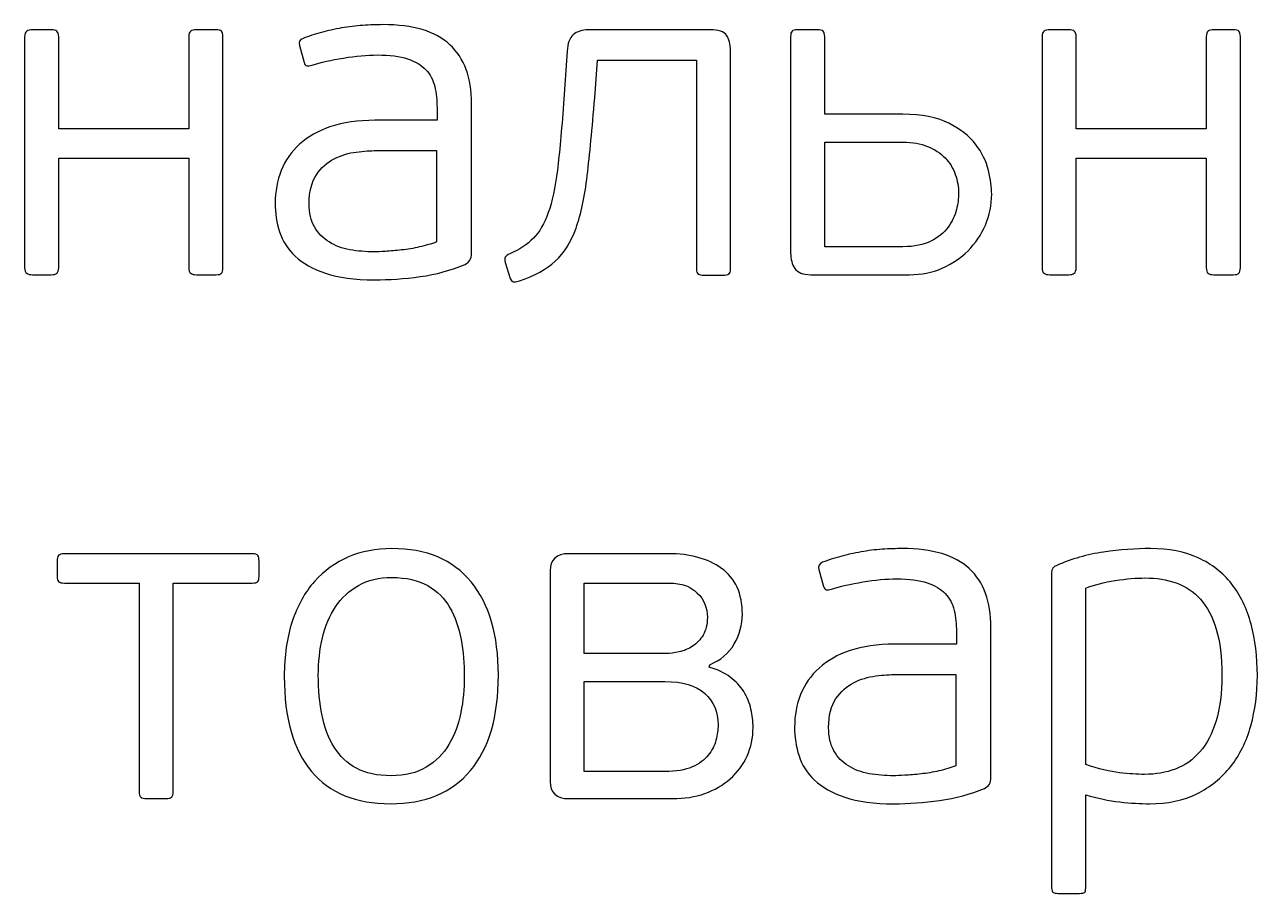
# Model space of a CAD drawing. Header units: centimetres. Extents: x -21.3 to 21.2, y -15.2 to 14.8.
# Drawn here: x -15.52 to -14.916, y -3.838 to -3.412 of the extents above; entities that cross this region are included whole.
import ezdxf

# ---------------------------------------------------------------- set-up
doc = ezdxf.new("R2010")
doc.units = ezdxf.units.CM
doc.header["$MEASUREMENT"] = 0
doc.layers.add('layer 1', color=7, linetype='Continuous')

msp = doc.modelspace()

# ---------------------------------------------------------------- linework, layer by layer
at = {"layer": 'layer 1', "color": 29}
for points, knots in [([(-15.50372, -3.53131), (-15.50372, -3.53268), (-15.50403, -3.5336), (-15.50464, -3.53405), (-15.50464, -3.53405), (-15.50521, -3.53451), (-15.50613, -3.53474), (-15.50735, -3.53474), (-15.50735, -3.53474), (-15.50735, -3.53474), (-15.51657, -3.53474), (-15.51657, -3.53474), (-15.51657, -3.53474), (-15.51779, -3.53474), (-15.51874, -3.53451), (-15.51939, -3.53405), (-15.51939, -3.53405), (-15.52008, -3.5336), (-15.52042, -3.53268), (-15.52042, -3.53131), (-15.52042, -3.53131), (-15.52042, -3.53131), (-15.52042, -3.41809), (-15.52042, -3.41809), (-15.52042, -3.41809), (-15.52042, -3.41672), (-15.52008, -3.4158), (-15.51939, -3.41535), (-15.51939, -3.41535), (-15.51874, -3.41489), (-15.51779, -3.41466), (-15.51657, -3.41466), (-15.51657, -3.41466), (-15.51657, -3.41466), (-15.50735, -3.41466), (-15.50735, -3.41466), (-15.50735, -3.41466), (-15.50613, -3.41466), (-15.50521, -3.41489), (-15.50464, -3.41535), (-15.50464, -3.41535), (-15.50403, -3.4158), (-15.50372, -3.41672), (-15.50372, -3.41809), (-15.50372, -3.41809), (-15.50372, -3.41809), (-15.50372, -3.46315), (-15.50372, -3.46315), (-15.50372, -3.46315), (-15.50372, -3.46315), (-15.43991, -3.46315), (-15.43991, -3.46315), (-15.43991, -3.46315), (-15.43991, -3.46315), (-15.43991, -3.41809), (-15.43991, -3.41809), (-15.43991, -3.41809), (-15.43991, -3.41672), (-15.43961, -3.4158), (-15.439, -3.41535), (-15.439, -3.41535), (-15.43835, -3.41489), (-15.43744, -3.41466), (-15.43621, -3.41466), (-15.43621, -3.41466), (-15.43621, -3.41466), (-15.42669, -3.41466), (-15.42669, -3.41466), (-15.42669, -3.41466), (-15.42531, -3.41466), (-15.42436, -3.41489), (-15.4239, -3.41535), (-15.4239, -3.41535), (-15.42344, -3.4158), (-15.42322, -3.41672), (-15.42322, -3.41809), (-15.42322, -3.41809), (-15.42322, -3.41809), (-15.42322, -3.53131), (-15.42322, -3.53131), (-15.42322, -3.53131), (-15.42322, -3.53268), (-15.42344, -3.5336), (-15.4239, -3.53405), (-15.4239, -3.53405), (-15.42436, -3.53451), (-15.42531, -3.53474), (-15.42669, -3.53474), (-15.42669, -3.53474), (-15.42669, -3.53474), (-15.43621, -3.53474), (-15.43621, -3.53474), (-15.43621, -3.53474), (-15.43744, -3.53474), (-15.43835, -3.53451), (-15.439, -3.53405), (-15.439, -3.53405), (-15.43961, -3.5336), (-15.43991, -3.53268), (-15.43991, -3.53131), (-15.43991, -3.53131), (-15.43991, -3.53131), (-15.43991, -3.47756), (-15.43991, -3.47756), (-15.43991, -3.47756), (-15.43991, -3.47756), (-15.50372, -3.47756), (-15.50372, -3.47756), (-15.50372, -3.47756), (-15.50372, -3.47756), (-15.50372, -3.53131), (-15.50372, -3.53131)], [0, 0, 0, 0, 0.034483, 0.034483, 0.034483, 0.034483, 0.068966, 0.068966, 0.068966, 0.068966, 0.103448, 0.103448, 0.103448, 0.103448, 0.137931, 0.137931, 0.137931, 0.137931, 0.172414, 0.172414, 0.172414, 0.172414, 0.206897, 0.206897, 0.206897, 0.206897, 0.241379, 0.241379, 0.241379, 0.241379, 0.275862, 0.275862, 0.275862, 0.275862, 0.310345, 0.310345, 0.310345, 0.310345, 0.344828, 0.344828, 0.344828, 0.344828, 0.37931, 0.37931, 0.37931, 0.37931, 0.413793, 0.413793, 0.413793, 0.413793, 0.448276, 0.448276, 0.448276, 0.448276, 0.482759, 0.482759, 0.482759, 0.482759, 0.517241, 0.517241, 0.517241, 0.517241, 0.551724, 0.551724, 0.551724, 0.551724, 0.586207, 0.586207, 0.586207, 0.586207, 0.62069, 0.62069, 0.62069, 0.62069, 0.655172, 0.655172, 0.655172, 0.655172, 0.689655, 0.689655, 0.689655, 0.689655, 0.724138, 0.724138, 0.724138, 0.724138, 0.758621, 0.758621, 0.758621, 0.758621, 0.793103, 0.793103, 0.793103, 0.793103, 0.827586, 0.827586, 0.827586, 0.827586, 0.862069, 0.862069, 0.862069, 0.862069, 0.896552, 0.896552, 0.896552, 0.896552, 0.931034, 0.931034, 0.931034, 0.931034, 1, 1, 1, 1]), ([(-15.30131, -3.52422), (-15.30131, -3.52697), (-15.30238, -3.52879), (-15.30451, -3.52971), (-15.30451, -3.52971), (-15.31137, -3.5326), (-15.31869, -3.53459), (-15.32647, -3.53566), (-15.32647, -3.53566), (-15.33424, -3.53672), (-15.34171, -3.53726), (-15.34888, -3.53726), (-15.34888, -3.53726), (-15.35864, -3.53726), (-15.36664, -3.53619), (-15.3729, -3.53405), (-15.3729, -3.53405), (-15.37915, -3.53192), (-15.38411, -3.5291), (-15.38776, -3.52567), (-15.38776, -3.52567), (-15.39142, -3.52223), (-15.39398, -3.51827), (-15.39543, -3.51374), (-15.39543, -3.51374), (-15.39688, -3.50924), (-15.3976, -3.50451), (-15.3976, -3.49963), (-15.3976, -3.49963), (-15.3976, -3.49399), (-15.39661, -3.48865), (-15.39463, -3.4837), (-15.39463, -3.4837), (-15.39264, -3.4787), (-15.38963, -3.47439), (-15.38559, -3.47074), (-15.38559, -3.47074), (-15.38155, -3.46708), (-15.37648, -3.46418), (-15.37038, -3.46212), (-15.37038, -3.46212), (-15.36428, -3.46006), (-15.35704, -3.45903), (-15.34865, -3.45903), (-15.34865, -3.45903), (-15.34865, -3.45903), (-15.31823, -3.45903), (-15.31823, -3.45903), (-15.31823, -3.45903), (-15.31823, -3.45903), (-15.31823, -3.45293), (-15.31823, -3.45293), (-15.31823, -3.45293), (-15.31823, -3.4492), (-15.31862, -3.44569), (-15.31937, -3.44245), (-15.31937, -3.44245), (-15.32014, -3.43921), (-15.32159, -3.43647), (-15.32372, -3.43422), (-15.32372, -3.43422), (-15.32586, -3.43197), (-15.32883, -3.43022), (-15.33264, -3.42892), (-15.33264, -3.42892), (-15.33645, -3.42766), (-15.34141, -3.42701), (-15.34751, -3.42701), (-15.34751, -3.42701), (-15.35254, -3.42701), (-15.35807, -3.42751), (-15.36409, -3.4285), (-15.36409, -3.4285), (-15.37011, -3.42949), (-15.37526, -3.43067), (-15.37953, -3.43204), (-15.37953, -3.43204), (-15.3806, -3.43235), (-15.38143, -3.43247), (-15.38205, -3.43239), (-15.38205, -3.43239), (-15.38266, -3.43231), (-15.38311, -3.43174), (-15.38342, -3.43067), (-15.38342, -3.43067), (-15.38342, -3.43067), (-15.3857, -3.42236), (-15.3857, -3.42236), (-15.3857, -3.42236), (-15.38616, -3.42065), (-15.38555, -3.4195), (-15.38388, -3.41889), (-15.38388, -3.41889), (-15.38113, -3.41779), (-15.37816, -3.41684), (-15.37495, -3.416), (-15.37495, -3.416), (-15.37175, -3.41512), (-15.36844, -3.41439), (-15.36501, -3.41378), (-15.36501, -3.41378), (-15.36158, -3.41314), (-15.35811, -3.41272), (-15.3546, -3.41249), (-15.3546, -3.41249), (-15.35109, -3.41226), (-15.34781, -3.41215), (-15.34476, -3.41215), (-15.34476, -3.41215), (-15.32997, -3.41215), (-15.31903, -3.41542), (-15.31194, -3.42198), (-15.31194, -3.42198), (-15.30485, -3.42854), (-15.30131, -3.43814), (-15.30131, -3.4508), (-15.30131, -3.4508), (-15.30131, -3.4508), (-15.30131, -3.52422), (-15.30131, -3.52422)], [0, 0, 0, 0, 0.032258, 0.032258, 0.032258, 0.032258, 0.064516, 0.064516, 0.064516, 0.064516, 0.096774, 0.096774, 0.096774, 0.096774, 0.129032, 0.129032, 0.129032, 0.129032, 0.16129, 0.16129, 0.16129, 0.16129, 0.193548, 0.193548, 0.193548, 0.193548, 0.225806, 0.225806, 0.225806, 0.225806, 0.258065, 0.258065, 0.258065, 0.258065, 0.290323, 0.290323, 0.290323, 0.290323, 0.322581, 0.322581, 0.322581, 0.322581, 0.354839, 0.354839, 0.354839, 0.354839, 0.387097, 0.387097, 0.387097, 0.387097, 0.419355, 0.419355, 0.419355, 0.419355, 0.451613, 0.451613, 0.451613, 0.451613, 0.483871, 0.483871, 0.483871, 0.483871, 0.516129, 0.516129, 0.516129, 0.516129, 0.548387, 0.548387, 0.548387, 0.548387, 0.580645, 0.580645, 0.580645, 0.580645, 0.612903, 0.612903, 0.612903, 0.612903, 0.645161, 0.645161, 0.645161, 0.645161, 0.677419, 0.677419, 0.677419, 0.677419, 0.709677, 0.709677, 0.709677, 0.709677, 0.741935, 0.741935, 0.741935, 0.741935, 0.774194, 0.774194, 0.774194, 0.774194, 0.806452, 0.806452, 0.806452, 0.806452, 0.83871, 0.83871, 0.83871, 0.83871, 0.870968, 0.870968, 0.870968, 0.870968, 0.903226, 0.903226, 0.903226, 0.903226, 0.935484, 0.935484, 0.935484, 0.935484, 1, 1, 1, 1]), ([(-15.25442, -3.42511), (-15.25427, -3.42141), (-15.25328, -3.41874), (-15.25145, -3.4171), (-15.25145, -3.4171), (-15.24958, -3.41546), (-15.24714, -3.41466), (-15.24409, -3.41466), (-15.24409, -3.41466), (-15.24409, -3.41466), (-15.18424, -3.41466), (-15.18424, -3.41466), (-15.18424, -3.41466), (-15.18024, -3.41466), (-15.17761, -3.41554), (-15.17631, -3.41733), (-15.17631, -3.41733), (-15.17501, -3.41912), (-15.17437, -3.42172), (-15.17437, -3.42511), (-15.17437, -3.42511), (-15.17437, -3.42511), (-15.17437, -3.532), (-15.17437, -3.532), (-15.17437, -3.532), (-15.17437, -3.53321), (-15.17463, -3.53402), (-15.17517, -3.5344), (-15.17517, -3.5344), (-15.1757, -3.53478), (-15.17669, -3.53497), (-15.17807, -3.53497), (-15.17807, -3.53497), (-15.17807, -3.53497), (-15.18737, -3.53497), (-15.18737, -3.53497), (-15.18737, -3.53497), (-15.18859, -3.53497), (-15.1895, -3.53478), (-15.19015, -3.5344), (-15.19015, -3.5344), (-15.19076, -3.53402), (-15.19107, -3.53321), (-15.19107, -3.532), (-15.19107, -3.532), (-15.19107, -3.532), (-15.19107, -3.42953), (-15.19107, -3.42953), (-15.19107, -3.42953), (-15.19107, -3.42953), (-15.23955, -3.42953), (-15.23955, -3.42953), (-15.23955, -3.42953), (-15.23955, -3.42953), (-15.24093, -3.44805), (-15.24093, -3.44805), (-15.24093, -3.44805), (-15.24215, -3.46315), (-15.24336, -3.47584), (-15.24458, -3.48614), (-15.24458, -3.48614), (-15.2458, -3.49643), (-15.24764, -3.50501), (-15.25007, -3.51187), (-15.25007, -3.51187), (-15.25252, -3.51873), (-15.25591, -3.52414), (-15.26025, -3.52811), (-15.26025, -3.52811), (-15.2646, -3.53207), (-15.27043, -3.53527), (-15.27775, -3.53771), (-15.27775, -3.53771), (-15.27867, -3.53802), (-15.27954, -3.53821), (-15.28038, -3.53829), (-15.28038, -3.53829), (-15.28122, -3.53836), (-15.28187, -3.53779), (-15.28232, -3.53657), (-15.28232, -3.53657), (-15.28232, -3.53657), (-15.28484, -3.52879), (-15.28484, -3.52879), (-15.28484, -3.52879), (-15.28514, -3.52757), (-15.28514, -3.5267), (-15.28484, -3.52616), (-15.28484, -3.52616), (-15.28453, -3.52563), (-15.28377, -3.52506), (-15.28255, -3.52445), (-15.28255, -3.52445), (-15.27783, -3.52246), (-15.27398, -3.51995), (-15.271, -3.5169), (-15.271, -3.5169), (-15.26803, -3.51385), (-15.26559, -3.50966), (-15.26368, -3.50432), (-15.26368, -3.50432), (-15.26178, -3.49898), (-15.26029, -3.49204), (-15.25922, -3.48351), (-15.25922, -3.48351), (-15.25816, -3.47497), (-15.25717, -3.46414), (-15.25625, -3.45103), (-15.25625, -3.45103), (-15.25625, -3.45103), (-15.25442, -3.42511), (-15.25442, -3.42511)], [0, 0, 0, 0, 0.034483, 0.034483, 0.034483, 0.034483, 0.068966, 0.068966, 0.068966, 0.068966, 0.103448, 0.103448, 0.103448, 0.103448, 0.137931, 0.137931, 0.137931, 0.137931, 0.172414, 0.172414, 0.172414, 0.172414, 0.206897, 0.206897, 0.206897, 0.206897, 0.241379, 0.241379, 0.241379, 0.241379, 0.275862, 0.275862, 0.275862, 0.275862, 0.310345, 0.310345, 0.310345, 0.310345, 0.344828, 0.344828, 0.344828, 0.344828, 0.37931, 0.37931, 0.37931, 0.37931, 0.413793, 0.413793, 0.413793, 0.413793, 0.448276, 0.448276, 0.448276, 0.448276, 0.482759, 0.482759, 0.482759, 0.482759, 0.517241, 0.517241, 0.517241, 0.517241, 0.551724, 0.551724, 0.551724, 0.551724, 0.586207, 0.586207, 0.586207, 0.586207, 0.62069, 0.62069, 0.62069, 0.62069, 0.655172, 0.655172, 0.655172, 0.655172, 0.689655, 0.689655, 0.689655, 0.689655, 0.724138, 0.724138, 0.724138, 0.724138, 0.758621, 0.758621, 0.758621, 0.758621, 0.793103, 0.793103, 0.793103, 0.793103, 0.827586, 0.827586, 0.827586, 0.827586, 0.862069, 0.862069, 0.862069, 0.862069, 0.896552, 0.896552, 0.896552, 0.896552, 0.931034, 0.931034, 0.931034, 0.931034, 1, 1, 1, 1]), ([(-15.08985, -3.45606), (-15.08055, -3.45606), (-15.07308, -3.45751), (-15.06737, -3.46041), (-15.06737, -3.46041), (-15.06168, -3.4633), (-15.05726, -3.46677), (-15.05414, -3.47081), (-15.05414, -3.47081), (-15.05105, -3.47485), (-15.04895, -3.47912), (-15.04789, -3.48362), (-15.04789, -3.48362), (-15.04682, -3.48812), (-15.04628, -3.49197), (-15.04628, -3.49517), (-15.04628, -3.49517), (-15.04628, -3.50051), (-15.04732, -3.50558), (-15.04937, -3.51038), (-15.04937, -3.51038), (-15.05143, -3.51518), (-15.05425, -3.51938), (-15.05784, -3.52296), (-15.05784, -3.52296), (-15.06142, -3.52654), (-15.06565, -3.5294), (-15.07053, -3.53154), (-15.07053, -3.53154), (-15.07541, -3.53367), (-15.08075, -3.53474), (-15.08654, -3.53474), (-15.08654, -3.53474), (-15.08654, -3.53474), (-15.13503, -3.53474), (-15.13503, -3.53474), (-15.13503, -3.53474), (-15.13884, -3.53474), (-15.14143, -3.53371), (-15.1428, -3.53165), (-15.1428, -3.53165), (-15.14418, -3.5296), (-15.14486, -3.52712), (-15.14486, -3.52422), (-15.14486, -3.52422), (-15.14486, -3.52422), (-15.14486, -3.41809), (-15.14486, -3.41809), (-15.14486, -3.41809), (-15.14486, -3.41672), (-15.14463, -3.4158), (-15.14418, -3.41535), (-15.14418, -3.41535), (-15.14372, -3.41489), (-15.14284, -3.41466), (-15.14162, -3.41466), (-15.14162, -3.41466), (-15.14162, -3.41466), (-15.13186, -3.41466), (-15.13186, -3.41466), (-15.13186, -3.41466), (-15.13049, -3.41466), (-15.1295, -3.41489), (-15.12897, -3.41535), (-15.12897, -3.41535), (-15.12843, -3.4158), (-15.12817, -3.41672), (-15.12817, -3.41809), (-15.12817, -3.41809), (-15.12817, -3.41809), (-15.12817, -3.45606), (-15.12817, -3.45606), (-15.12817, -3.45606), (-15.12817, -3.45606), (-15.08985, -3.45606), (-15.08985, -3.45606)], [0, 0, 0, 0, 0.05, 0.05, 0.05, 0.05, 0.1, 0.1, 0.1, 0.1, 0.15, 0.15, 0.15, 0.15, 0.2, 0.2, 0.2, 0.2, 0.25, 0.25, 0.25, 0.25, 0.3, 0.3, 0.3, 0.3, 0.35, 0.35, 0.35, 0.35, 0.4, 0.4, 0.4, 0.4, 0.45, 0.45, 0.45, 0.45, 0.5, 0.5, 0.5, 0.5, 0.55, 0.55, 0.55, 0.55, 0.6, 0.6, 0.6, 0.6, 0.65, 0.65, 0.65, 0.65, 0.7, 0.7, 0.7, 0.7, 0.75, 0.75, 0.75, 0.75, 0.8, 0.8, 0.8, 0.8, 0.85, 0.85, 0.85, 0.85, 0.9, 0.9, 0.9, 0.9, 1, 1, 1, 1]), ([(-15.00488, -3.53131), (-15.00488, -3.53268), (-15.00519, -3.5336), (-15.0058, -3.53405), (-15.0058, -3.53405), (-15.00637, -3.53451), (-15.00729, -3.53474), (-15.00851, -3.53474), (-15.00851, -3.53474), (-15.00851, -3.53474), (-15.01773, -3.53474), (-15.01773, -3.53474), (-15.01773, -3.53474), (-15.01895, -3.53474), (-15.0199, -3.53451), (-15.02055, -3.53405), (-15.02055, -3.53405), (-15.02124, -3.5336), (-15.02158, -3.53268), (-15.02158, -3.53131), (-15.02158, -3.53131), (-15.02158, -3.53131), (-15.02158, -3.41809), (-15.02158, -3.41809), (-15.02158, -3.41809), (-15.02158, -3.41672), (-15.02124, -3.4158), (-15.02055, -3.41535), (-15.02055, -3.41535), (-15.0199, -3.41489), (-15.01895, -3.41466), (-15.01773, -3.41466), (-15.01773, -3.41466), (-15.01773, -3.41466), (-15.00851, -3.41466), (-15.00851, -3.41466), (-15.00851, -3.41466), (-15.00729, -3.41466), (-15.00637, -3.41489), (-15.0058, -3.41535), (-15.0058, -3.41535), (-15.00519, -3.4158), (-15.00488, -3.41672), (-15.00488, -3.41809), (-15.00488, -3.41809), (-15.00488, -3.41809), (-15.00488, -3.46315), (-15.00488, -3.46315), (-15.00488, -3.46315), (-15.00488, -3.46315), (-14.94107, -3.46315), (-14.94107, -3.46315), (-14.94107, -3.46315), (-14.94107, -3.46315), (-14.94107, -3.41809), (-14.94107, -3.41809), (-14.94107, -3.41809), (-14.94107, -3.41672), (-14.94077, -3.4158), (-14.94016, -3.41535), (-14.94016, -3.41535), (-14.93951, -3.41489), (-14.93859, -3.41466), (-14.93737, -3.41466), (-14.93737, -3.41466), (-14.93737, -3.41466), (-14.92784, -3.41466), (-14.92784, -3.41466), (-14.92784, -3.41466), (-14.92647, -3.41466), (-14.92552, -3.41489), (-14.92506, -3.41535), (-14.92506, -3.41535), (-14.9246, -3.4158), (-14.92437, -3.41672), (-14.92437, -3.41809), (-14.92437, -3.41809), (-14.92437, -3.41809), (-14.92437, -3.53131), (-14.92437, -3.53131), (-14.92437, -3.53131), (-14.92437, -3.53268), (-14.9246, -3.5336), (-14.92506, -3.53405), (-14.92506, -3.53405), (-14.92552, -3.53451), (-14.92647, -3.53474), (-14.92784, -3.53474), (-14.92784, -3.53474), (-14.92784, -3.53474), (-14.93737, -3.53474), (-14.93737, -3.53474), (-14.93737, -3.53474), (-14.93859, -3.53474), (-14.93951, -3.53451), (-14.94016, -3.53405), (-14.94016, -3.53405), (-14.94077, -3.5336), (-14.94107, -3.53268), (-14.94107, -3.53131), (-14.94107, -3.53131), (-14.94107, -3.53131), (-14.94107, -3.47756), (-14.94107, -3.47756), (-14.94107, -3.47756), (-14.94107, -3.47756), (-15.00488, -3.47756), (-15.00488, -3.47756), (-15.00488, -3.47756), (-15.00488, -3.47756), (-15.00488, -3.53131), (-15.00488, -3.53131)], [0, 0, 0, 0, 0.034483, 0.034483, 0.034483, 0.034483, 0.068966, 0.068966, 0.068966, 0.068966, 0.103448, 0.103448, 0.103448, 0.103448, 0.137931, 0.137931, 0.137931, 0.137931, 0.172414, 0.172414, 0.172414, 0.172414, 0.206897, 0.206897, 0.206897, 0.206897, 0.241379, 0.241379, 0.241379, 0.241379, 0.275862, 0.275862, 0.275862, 0.275862, 0.310345, 0.310345, 0.310345, 0.310345, 0.344828, 0.344828, 0.344828, 0.344828, 0.37931, 0.37931, 0.37931, 0.37931, 0.413793, 0.413793, 0.413793, 0.413793, 0.448276, 0.448276, 0.448276, 0.448276, 0.482759, 0.482759, 0.482759, 0.482759, 0.517241, 0.517241, 0.517241, 0.517241, 0.551724, 0.551724, 0.551724, 0.551724, 0.586207, 0.586207, 0.586207, 0.586207, 0.62069, 0.62069, 0.62069, 0.62069, 0.655172, 0.655172, 0.655172, 0.655172, 0.689655, 0.689655, 0.689655, 0.689655, 0.724138, 0.724138, 0.724138, 0.724138, 0.758621, 0.758621, 0.758621, 0.758621, 0.793103, 0.793103, 0.793103, 0.793103, 0.827586, 0.827586, 0.827586, 0.827586, 0.862069, 0.862069, 0.862069, 0.862069, 0.896552, 0.896552, 0.896552, 0.896552, 0.931034, 0.931034, 0.931034, 0.931034, 1, 1, 1, 1]), ([(-15.31846, -3.4739), (-15.31846, -3.4739), (-15.34797, -3.4739), (-15.34797, -3.4739), (-15.34797, -3.4739), (-15.35071, -3.4739), (-15.35399, -3.47413), (-15.3578, -3.47459), (-15.3578, -3.47459), (-15.36161, -3.47505), (-15.36524, -3.47615), (-15.36866, -3.47794), (-15.36866, -3.47794), (-15.37209, -3.4797), (-15.37499, -3.48229), (-15.37735, -3.48572), (-15.37735, -3.48572), (-15.37972, -3.48918), (-15.3809, -3.49388), (-15.3809, -3.49986), (-15.3809, -3.49986), (-15.3809, -3.50447), (-15.38003, -3.50828), (-15.37827, -3.51134), (-15.37827, -3.51134), (-15.37652, -3.51442), (-15.37415, -3.51686), (-15.37118, -3.51869), (-15.37118, -3.51869), (-15.36821, -3.52056), (-15.36481, -3.52182), (-15.361, -3.5225), (-15.361, -3.5225), (-15.35719, -3.52319), (-15.35323, -3.52353), (-15.34911, -3.52353), (-15.34911, -3.52353), (-15.34774, -3.52353), (-15.34587, -3.52346), (-15.34351, -3.5233), (-15.34351, -3.5233), (-15.34114, -3.52315), (-15.33851, -3.52292), (-15.33561, -3.52262), (-15.33561, -3.52262), (-15.33272, -3.52231), (-15.32978, -3.52182), (-15.32681, -3.52113), (-15.32681, -3.52113), (-15.32384, -3.52044), (-15.32105, -3.51964), (-15.31846, -3.51869), (-15.31846, -3.51869), (-15.31846, -3.51869), (-15.31846, -3.4739), (-15.31846, -3.4739)], [0, 0, 0, 0, 0.066667, 0.066667, 0.066667, 0.066667, 0.133333, 0.133333, 0.133333, 0.133333, 0.2, 0.2, 0.2, 0.2, 0.266667, 0.266667, 0.266667, 0.266667, 0.333333, 0.333333, 0.333333, 0.333333, 0.4, 0.4, 0.4, 0.4, 0.466667, 0.466667, 0.466667, 0.466667, 0.533333, 0.533333, 0.533333, 0.533333, 0.6, 0.6, 0.6, 0.6, 0.666667, 0.666667, 0.666667, 0.666667, 0.733333, 0.733333, 0.733333, 0.733333, 0.8, 0.8, 0.8, 0.8, 0.866667, 0.866667, 0.866667, 0.866667, 1, 1, 1, 1]), ([(-15.12817, -3.46978), (-15.12817, -3.46978), (-15.12817, -3.52102), (-15.12817, -3.52102), (-15.12817, -3.52102), (-15.12817, -3.52102), (-15.08985, -3.52102), (-15.08985, -3.52102), (-15.08985, -3.52102), (-15.08425, -3.52102), (-15.07964, -3.5201), (-15.07609, -3.51827), (-15.07609, -3.51827), (-15.07251, -3.51644), (-15.06969, -3.51416), (-15.06767, -3.51141), (-15.06767, -3.51141), (-15.06561, -3.50867), (-15.06424, -3.50581), (-15.06355, -3.50283), (-15.06355, -3.50283), (-15.06287, -3.49986), (-15.06252, -3.49723), (-15.06252, -3.49494), (-15.06252, -3.49494), (-15.06252, -3.49174), (-15.06306, -3.48861), (-15.06413, -3.48557), (-15.06413, -3.48557), (-15.06519, -3.48251), (-15.06687, -3.47981), (-15.06912, -3.47745), (-15.06912, -3.47745), (-15.07141, -3.47508), (-15.07427, -3.47321), (-15.07769, -3.47184), (-15.07769, -3.47184), (-15.08109, -3.47047), (-15.08517, -3.46978), (-15.08985, -3.46978), (-15.08985, -3.46978), (-15.08985, -3.46978), (-15.12817, -3.46978), (-15.12817, -3.46978)], [0, 0, 0, 0, 0.083333, 0.083333, 0.083333, 0.083333, 0.166667, 0.166667, 0.166667, 0.166667, 0.25, 0.25, 0.25, 0.25, 0.333333, 0.333333, 0.333333, 0.333333, 0.416667, 0.416667, 0.416667, 0.416667, 0.5, 0.5, 0.5, 0.5, 0.583333, 0.583333, 0.583333, 0.583333, 0.666667, 0.666667, 0.666667, 0.666667, 0.75, 0.75, 0.75, 0.75, 0.833333, 0.833333, 0.833333, 0.833333, 1, 1, 1, 1]), ([(-15.44758, -3.78793), (-15.44758, -3.78946), (-15.44784, -3.79045), (-15.44838, -3.7909), (-15.44838, -3.7909), (-15.44891, -3.79136), (-15.44983, -3.79159), (-15.45105, -3.79159), (-15.45105, -3.79159), (-15.45105, -3.79159), (-15.46058, -3.79159), (-15.46058, -3.79159), (-15.46058, -3.79159), (-15.46195, -3.79159), (-15.46294, -3.79136), (-15.46347, -3.7909), (-15.46347, -3.7909), (-15.46401, -3.79045), (-15.46427, -3.78946), (-15.46427, -3.78793), (-15.46427, -3.78793), (-15.46427, -3.78793), (-15.46427, -3.68592), (-15.46427, -3.68592), (-15.46427, -3.68592), (-15.46427, -3.68592), (-15.50087, -3.68592), (-15.50087, -3.68592), (-15.50087, -3.68592), (-15.5024, -3.68592), (-15.50339, -3.68565), (-15.50385, -3.68512), (-15.50385, -3.68512), (-15.5043, -3.68459), (-15.50453, -3.68379), (-15.50453, -3.68272), (-15.50453, -3.68272), (-15.50453, -3.68272), (-15.50453, -3.67517), (-15.50453, -3.67517), (-15.50453, -3.67517), (-15.50453, -3.67395), (-15.5043, -3.67304), (-15.50385, -3.67243), (-15.50385, -3.67243), (-15.50339, -3.67182), (-15.5024, -3.67151), (-15.50087, -3.67151), (-15.50087, -3.67151), (-15.50087, -3.67151), (-15.40892, -3.67151), (-15.40892, -3.67151), (-15.40892, -3.67151), (-15.4074, -3.67151), (-15.40645, -3.67182), (-15.40606, -3.67243), (-15.40606, -3.67243), (-15.40568, -3.67304), (-15.40549, -3.67395), (-15.40549, -3.67517), (-15.40549, -3.67517), (-15.40549, -3.67517), (-15.40549, -3.68272), (-15.40549, -3.68272), (-15.40549, -3.68272), (-15.40549, -3.68379), (-15.40568, -3.68459), (-15.40606, -3.68512), (-15.40606, -3.68512), (-15.40645, -3.68565), (-15.4074, -3.68592), (-15.40892, -3.68592), (-15.40892, -3.68592), (-15.40892, -3.68592), (-15.44758, -3.68592), (-15.44758, -3.68592), (-15.44758, -3.68592), (-15.44758, -3.68592), (-15.44758, -3.78793), (-15.44758, -3.78793)], [0, 0, 0, 0, 0.047619, 0.047619, 0.047619, 0.047619, 0.095238, 0.095238, 0.095238, 0.095238, 0.142857, 0.142857, 0.142857, 0.142857, 0.190476, 0.190476, 0.190476, 0.190476, 0.238095, 0.238095, 0.238095, 0.238095, 0.285714, 0.285714, 0.285714, 0.285714, 0.333333, 0.333333, 0.333333, 0.333333, 0.380952, 0.380952, 0.380952, 0.380952, 0.428571, 0.428571, 0.428571, 0.428571, 0.47619, 0.47619, 0.47619, 0.47619, 0.52381, 0.52381, 0.52381, 0.52381, 0.571429, 0.571429, 0.571429, 0.571429, 0.619048, 0.619048, 0.619048, 0.619048, 0.666667, 0.666667, 0.666667, 0.666667, 0.714286, 0.714286, 0.714286, 0.714286, 0.761905, 0.761905, 0.761905, 0.761905, 0.809524, 0.809524, 0.809524, 0.809524, 0.857143, 0.857143, 0.857143, 0.857143, 0.904762, 0.904762, 0.904762, 0.904762, 1, 1, 1, 1]), ([(-15.28816, -3.73098), (-15.28816, -3.75141), (-15.29273, -3.76704), (-15.30184, -3.77787), (-15.30184, -3.77787), (-15.31099, -3.7887), (-15.32407, -3.79411), (-15.34111, -3.79411), (-15.34111, -3.79411), (-15.35799, -3.79411), (-15.37088, -3.78881), (-15.3798, -3.77821), (-15.3798, -3.77821), (-15.38868, -3.76761), (-15.39314, -3.7521), (-15.39314, -3.73167), (-15.39314, -3.73167), (-15.39314, -3.7216), (-15.39184, -3.71264), (-15.38925, -3.70479), (-15.38925, -3.70479), (-15.38666, -3.69694), (-15.38304, -3.69038), (-15.37831, -3.68512), (-15.37831, -3.68512), (-15.37358, -3.67986), (-15.36802, -3.67586), (-15.36165, -3.67311), (-15.36165, -3.67311), (-15.35525, -3.67037), (-15.3482, -3.669), (-15.34042, -3.669), (-15.34042, -3.669), (-15.32338, -3.669), (-15.31042, -3.67445), (-15.3015, -3.68535), (-15.3015, -3.68535), (-15.29262, -3.69625), (-15.28816, -3.71146), (-15.28816, -3.73098)], [0, 0, 0, 0, 0.090909, 0.090909, 0.090909, 0.090909, 0.181818, 0.181818, 0.181818, 0.181818, 0.272727, 0.272727, 0.272727, 0.272727, 0.363636, 0.363636, 0.363636, 0.363636, 0.454545, 0.454545, 0.454545, 0.454545, 0.545455, 0.545455, 0.545455, 0.545455, 0.636364, 0.636364, 0.636364, 0.636364, 0.727273, 0.727273, 0.727273, 0.727273, 0.818182, 0.818182, 0.818182, 0.818182, 1, 1, 1, 1]), ([(-15.18478, -3.72709), (-15.18066, -3.72831), (-15.17723, -3.72995), (-15.17448, -3.73201), (-15.17448, -3.73201), (-15.17174, -3.73407), (-15.16953, -3.73643), (-15.16785, -3.7391), (-15.16785, -3.7391), (-15.16618, -3.74177), (-15.165, -3.74463), (-15.16431, -3.74768), (-15.16431, -3.74768), (-15.16362, -3.75073), (-15.16328, -3.7537), (-15.16328, -3.7566), (-15.16328, -3.7566), (-15.16328, -3.76178), (-15.16427, -3.76651), (-15.16625, -3.77078), (-15.16625, -3.77078), (-15.16824, -3.77505), (-15.17098, -3.77875), (-15.17448, -3.78187), (-15.17448, -3.78187), (-15.17799, -3.785), (-15.18215, -3.7874), (-15.18695, -3.78907), (-15.18695, -3.78907), (-15.19175, -3.79075), (-15.19705, -3.79159), (-15.20285, -3.79159), (-15.20285, -3.79159), (-15.20285, -3.79159), (-15.25362, -3.79159), (-15.25362, -3.79159), (-15.25362, -3.79159), (-15.25972, -3.79159), (-15.26277, -3.78877), (-15.26277, -3.78313), (-15.26277, -3.78313), (-15.26277, -3.78313), (-15.26277, -3.67998), (-15.26277, -3.67998), (-15.26277, -3.67998), (-15.26277, -3.67433), (-15.25972, -3.67151), (-15.25362, -3.67151), (-15.25362, -3.67151), (-15.25362, -3.67151), (-15.20468, -3.67151), (-15.20468, -3.67151), (-15.20468, -3.67151), (-15.19415, -3.67151), (-15.1855, -3.67392), (-15.17872, -3.67872), (-15.17872, -3.67872), (-15.17193, -3.68352), (-15.16854, -3.69103), (-15.16854, -3.70125), (-15.16854, -3.70125), (-15.16854, -3.70628), (-15.16987, -3.71112), (-15.17254, -3.71577), (-15.17254, -3.71577), (-15.17521, -3.72042), (-15.17921, -3.72381), (-15.18455, -3.72595), (-15.18455, -3.72595), (-15.18455, -3.72595), (-15.18478, -3.72709), (-15.18478, -3.72709)], [0, 0, 0, 0, 0.052632, 0.052632, 0.052632, 0.052632, 0.105263, 0.105263, 0.105263, 0.105263, 0.157895, 0.157895, 0.157895, 0.157895, 0.210526, 0.210526, 0.210526, 0.210526, 0.263158, 0.263158, 0.263158, 0.263158, 0.315789, 0.315789, 0.315789, 0.315789, 0.368421, 0.368421, 0.368421, 0.368421, 0.421053, 0.421053, 0.421053, 0.421053, 0.473684, 0.473684, 0.473684, 0.473684, 0.526316, 0.526316, 0.526316, 0.526316, 0.578947, 0.578947, 0.578947, 0.578947, 0.631579, 0.631579, 0.631579, 0.631579, 0.684211, 0.684211, 0.684211, 0.684211, 0.736842, 0.736842, 0.736842, 0.736842, 0.789474, 0.789474, 0.789474, 0.789474, 0.842105, 0.842105, 0.842105, 0.842105, 0.894737, 0.894737, 0.894737, 0.894737, 1, 1, 1, 1]), ([(-15.04663, -3.78107), (-15.04663, -3.78382), (-15.0477, -3.78564), (-15.04983, -3.78656), (-15.04983, -3.78656), (-15.0567, -3.78946), (-15.06402, -3.79144), (-15.07179, -3.79251), (-15.07179, -3.79251), (-15.07957, -3.79358), (-15.08704, -3.79411), (-15.09421, -3.79411), (-15.09421, -3.79411), (-15.10397, -3.79411), (-15.11197, -3.79304), (-15.11822, -3.7909), (-15.11822, -3.7909), (-15.12448, -3.78877), (-15.12943, -3.78595), (-15.13309, -3.78252), (-15.13309, -3.78252), (-15.13675, -3.77909), (-15.1393, -3.77512), (-15.14075, -3.77059), (-15.14075, -3.77059), (-15.1422, -3.76609), (-15.14292, -3.76136), (-15.14292, -3.75648), (-15.14292, -3.75648), (-15.14292, -3.75084), (-15.14193, -3.74551), (-15.13995, -3.74055), (-15.13995, -3.74055), (-15.13797, -3.73555), (-15.13496, -3.73125), (-15.13092, -3.72759), (-15.13092, -3.72759), (-15.12688, -3.72393), (-15.1218, -3.72103), (-15.1157, -3.71897), (-15.1157, -3.71897), (-15.10961, -3.71691), (-15.10236, -3.71589), (-15.09398, -3.71589), (-15.09398, -3.71589), (-15.09398, -3.71589), (-15.06356, -3.71589), (-15.06356, -3.71589), (-15.06356, -3.71589), (-15.06356, -3.71589), (-15.06356, -3.70979), (-15.06356, -3.70979), (-15.06356, -3.70979), (-15.06356, -3.70605), (-15.06394, -3.70255), (-15.0647, -3.6993), (-15.0647, -3.6993), (-15.06546, -3.69606), (-15.06691, -3.69332), (-15.06905, -3.69107), (-15.06905, -3.69107), (-15.07118, -3.68882), (-15.07416, -3.68707), (-15.07797, -3.68577), (-15.07797, -3.68577), (-15.08178, -3.68451), (-15.08673, -3.68386), (-15.09284, -3.68386), (-15.09284, -3.68386), (-15.09787, -3.68386), (-15.10339, -3.68436), (-15.10942, -3.68535), (-15.10942, -3.68535), (-15.11544, -3.68634), (-15.12058, -3.68752), (-15.12486, -3.6889), (-15.12486, -3.6889), (-15.12592, -3.6892), (-15.12676, -3.68932), (-15.12737, -3.68924), (-15.12737, -3.68924), (-15.12798, -3.68916), (-15.12844, -3.68859), (-15.12874, -3.68752), (-15.12874, -3.68752), (-15.12874, -3.68752), (-15.13103, -3.67921), (-15.13103, -3.67921), (-15.13103, -3.67921), (-15.13149, -3.6775), (-15.13088, -3.67635), (-15.1292, -3.67574), (-15.1292, -3.67574), (-15.12646, -3.67464), (-15.12348, -3.67369), (-15.12028, -3.67285), (-15.12028, -3.67285), (-15.11708, -3.67197), (-15.11376, -3.67125), (-15.11033, -3.67064), (-15.11033, -3.67064), (-15.1069, -3.66999), (-15.10343, -3.66957), (-15.09992, -3.66934), (-15.09992, -3.66934), (-15.09642, -3.66911), (-15.09314, -3.669), (-15.09009, -3.669), (-15.09009, -3.669), (-15.0753, -3.669), (-15.06436, -3.67227), (-15.05727, -3.67883), (-15.05727, -3.67883), (-15.05018, -3.68539), (-15.04663, -3.695), (-15.04663, -3.70765), (-15.04663, -3.70765), (-15.04663, -3.70765), (-15.04663, -3.78107), (-15.04663, -3.78107)], [0, 0, 0, 0, 0.032258, 0.032258, 0.032258, 0.032258, 0.064516, 0.064516, 0.064516, 0.064516, 0.096774, 0.096774, 0.096774, 0.096774, 0.129032, 0.129032, 0.129032, 0.129032, 0.16129, 0.16129, 0.16129, 0.16129, 0.193548, 0.193548, 0.193548, 0.193548, 0.225806, 0.225806, 0.225806, 0.225806, 0.258065, 0.258065, 0.258065, 0.258065, 0.290323, 0.290323, 0.290323, 0.290323, 0.322581, 0.322581, 0.322581, 0.322581, 0.354839, 0.354839, 0.354839, 0.354839, 0.387097, 0.387097, 0.387097, 0.387097, 0.419355, 0.419355, 0.419355, 0.419355, 0.451613, 0.451613, 0.451613, 0.451613, 0.483871, 0.483871, 0.483871, 0.483871, 0.516129, 0.516129, 0.516129, 0.516129, 0.548387, 0.548387, 0.548387, 0.548387, 0.580645, 0.580645, 0.580645, 0.580645, 0.612903, 0.612903, 0.612903, 0.612903, 0.645161, 0.645161, 0.645161, 0.645161, 0.677419, 0.677419, 0.677419, 0.677419, 0.709677, 0.709677, 0.709677, 0.709677, 0.741935, 0.741935, 0.741935, 0.741935, 0.774194, 0.774194, 0.774194, 0.774194, 0.806452, 0.806452, 0.806452, 0.806452, 0.83871, 0.83871, 0.83871, 0.83871, 0.870968, 0.870968, 0.870968, 0.870968, 0.903226, 0.903226, 0.903226, 0.903226, 0.935484, 0.935484, 0.935484, 0.935484, 1, 1, 1, 1]), ([(-14.91603, -3.73121), (-14.91603, -3.74005), (-14.9171, -3.74829), (-14.91924, -3.75591), (-14.91924, -3.75591), (-14.92137, -3.76354), (-14.92465, -3.77017), (-14.92907, -3.77581), (-14.92907, -3.77581), (-14.93349, -3.78145), (-14.93902, -3.78591), (-14.94565, -3.78919), (-14.94565, -3.78919), (-14.95229, -3.79247), (-14.96002, -3.79411), (-14.96887, -3.79411), (-14.96887, -3.79411), (-14.97329, -3.79411), (-14.97817, -3.7938), (-14.9835, -3.79319), (-14.9835, -3.79319), (-14.98884, -3.79258), (-14.99441, -3.79144), (-15.0002, -3.78976), (-15.0002, -3.78976), (-15.0002, -3.78976), (-15.0002, -3.83528), (-15.0002, -3.83528), (-15.0002, -3.83528), (-15.0002, -3.8365), (-15.0004, -3.83726), (-15.00078, -3.83756), (-15.00078, -3.83756), (-15.00116, -3.83787), (-15.00196, -3.83802), (-15.00318, -3.83802), (-15.00318, -3.83802), (-15.00318, -3.83802), (-15.0137, -3.83802), (-15.0137, -3.83802), (-15.0137, -3.83802), (-15.01476, -3.83802), (-15.01557, -3.83787), (-15.0161, -3.83756), (-15.0161, -3.83756), (-15.01663, -3.83726), (-15.0169, -3.8365), (-15.0169, -3.83528), (-15.0169, -3.83528), (-15.0169, -3.83528), (-15.0169, -3.68089), (-15.0169, -3.68089), (-15.0169, -3.68089), (-15.0169, -3.67906), (-15.01606, -3.67784), (-15.01438, -3.67723), (-15.01438, -3.67723), (-15.00707, -3.67403), (-14.9994, -3.67186), (-14.9914, -3.67071), (-14.9914, -3.67071), (-14.98339, -3.66957), (-14.97573, -3.669), (-14.96841, -3.669), (-14.96841, -3.669), (-14.95941, -3.669), (-14.9516, -3.67052), (-14.94497, -3.67357), (-14.94497, -3.67357), (-14.93833, -3.67662), (-14.93288, -3.68089), (-14.92861, -3.68638), (-14.92861, -3.68638), (-14.92434, -3.69187), (-14.92118, -3.69842), (-14.91912, -3.70605), (-14.91912, -3.70605), (-14.91706, -3.71367), (-14.91603, -3.72206), (-14.91603, -3.73121)], [0, 0, 0, 0, 0.047619, 0.047619, 0.047619, 0.047619, 0.095238, 0.095238, 0.095238, 0.095238, 0.142857, 0.142857, 0.142857, 0.142857, 0.190476, 0.190476, 0.190476, 0.190476, 0.238095, 0.238095, 0.238095, 0.238095, 0.285714, 0.285714, 0.285714, 0.285714, 0.333333, 0.333333, 0.333333, 0.333333, 0.380952, 0.380952, 0.380952, 0.380952, 0.428571, 0.428571, 0.428571, 0.428571, 0.47619, 0.47619, 0.47619, 0.47619, 0.52381, 0.52381, 0.52381, 0.52381, 0.571429, 0.571429, 0.571429, 0.571429, 0.619048, 0.619048, 0.619048, 0.619048, 0.666667, 0.666667, 0.666667, 0.666667, 0.714286, 0.714286, 0.714286, 0.714286, 0.761905, 0.761905, 0.761905, 0.761905, 0.809524, 0.809524, 0.809524, 0.809524, 0.857143, 0.857143, 0.857143, 0.857143, 0.904762, 0.904762, 0.904762, 0.904762, 1, 1, 1, 1]), ([(-15.30485, -3.73178), (-15.30485, -3.72553), (-15.30539, -3.71943), (-15.30646, -3.71356), (-15.30646, -3.71356), (-15.30752, -3.70765), (-15.30936, -3.70247), (-15.31195, -3.69797), (-15.31195, -3.69797), (-15.31454, -3.69347), (-15.31816, -3.68985), (-15.32281, -3.68718), (-15.32281, -3.68718), (-15.32746, -3.68451), (-15.33329, -3.68318), (-15.34031, -3.68318), (-15.34031, -3.68318), (-15.34671, -3.68318), (-15.3522, -3.68447), (-15.35677, -3.68707), (-15.35677, -3.68707), (-15.36135, -3.68966), (-15.36509, -3.69316), (-15.36798, -3.69751), (-15.36798, -3.69751), (-15.37088, -3.70186), (-15.37301, -3.70693), (-15.37439, -3.71276), (-15.37439, -3.71276), (-15.37576, -3.71855), (-15.37644, -3.72469), (-15.37644, -3.73109), (-15.37644, -3.73109), (-15.37644, -3.73826), (-15.37583, -3.74486), (-15.37462, -3.7508), (-15.37462, -3.7508), (-15.3734, -3.75679), (-15.37141, -3.76197), (-15.36867, -3.76639), (-15.36867, -3.76639), (-15.36592, -3.77082), (-15.36226, -3.77428), (-15.35769, -3.77673), (-15.35769, -3.77673), (-15.35312, -3.77916), (-15.34747, -3.78038), (-15.34076, -3.78038), (-15.34076, -3.78038), (-15.3339, -3.78038), (-15.32815, -3.77897), (-15.32349, -3.77616), (-15.32349, -3.77616), (-15.31884, -3.77333), (-15.31515, -3.7696), (-15.3124, -3.76502), (-15.3124, -3.76502), (-15.30966, -3.76045), (-15.30771, -3.75522), (-15.30657, -3.74943), (-15.30657, -3.74943), (-15.30543, -3.74363), (-15.30485, -3.73773), (-15.30485, -3.73178)], [0, 0, 0, 0, 0.058824, 0.058824, 0.058824, 0.058824, 0.117647, 0.117647, 0.117647, 0.117647, 0.176471, 0.176471, 0.176471, 0.176471, 0.235294, 0.235294, 0.235294, 0.235294, 0.294118, 0.294118, 0.294118, 0.294118, 0.352941, 0.352941, 0.352941, 0.352941, 0.411765, 0.411765, 0.411765, 0.411765, 0.470588, 0.470588, 0.470588, 0.470588, 0.529412, 0.529412, 0.529412, 0.529412, 0.588235, 0.588235, 0.588235, 0.588235, 0.647059, 0.647059, 0.647059, 0.647059, 0.705882, 0.705882, 0.705882, 0.705882, 0.764706, 0.764706, 0.764706, 0.764706, 0.823529, 0.823529, 0.823529, 0.823529, 0.882353, 0.882353, 0.882353, 0.882353, 1, 1, 1, 1]), ([(-15.24607, -3.72046), (-15.24607, -3.72046), (-15.20582, -3.72046), (-15.20582, -3.72046), (-15.20582, -3.72046), (-15.20399, -3.72046), (-15.20189, -3.72019), (-15.19953, -3.71966), (-15.19953, -3.71966), (-15.19717, -3.71913), (-15.19496, -3.71817), (-15.1929, -3.71684), (-15.1929, -3.71684), (-15.19084, -3.71546), (-15.18912, -3.71364), (-15.18775, -3.71139), (-15.18775, -3.71139), (-15.18638, -3.7091), (-15.18569, -3.7062), (-15.18569, -3.70273), (-15.18569, -3.70273), (-15.18569, -3.69804), (-15.18733, -3.69408), (-15.19061, -3.6908), (-15.19061, -3.6908), (-15.19389, -3.68756), (-15.19843, -3.68592), (-15.20422, -3.68592), (-15.20422, -3.68592), (-15.20422, -3.68592), (-15.24607, -3.68592), (-15.24607, -3.68592), (-15.24607, -3.68592), (-15.24607, -3.68592), (-15.24607, -3.72046), (-15.24607, -3.72046)], [0, 0, 0, 0, 0.1, 0.1, 0.1, 0.1, 0.2, 0.2, 0.2, 0.2, 0.3, 0.3, 0.3, 0.3, 0.4, 0.4, 0.4, 0.4, 0.5, 0.5, 0.5, 0.5, 0.6, 0.6, 0.6, 0.6, 0.7, 0.7, 0.7, 0.7, 0.8, 0.8, 0.8, 0.8, 1, 1, 1, 1]), ([(-14.93341, -3.73121), (-14.93341, -3.72221), (-14.93433, -3.71466), (-14.93616, -3.70856), (-14.93616, -3.70856), (-14.93799, -3.70247), (-14.94058, -3.69755), (-14.94394, -3.69381), (-14.94394, -3.69381), (-14.94729, -3.69008), (-14.95126, -3.68741), (-14.95583, -3.68581), (-14.95583, -3.68581), (-14.96041, -3.68421), (-14.96551, -3.68341), (-14.97116, -3.68341), (-14.97116, -3.68341), (-14.97527, -3.68341), (-14.98012, -3.68383), (-14.98568, -3.68467), (-14.98568, -3.68467), (-14.99124, -3.6855), (-14.99609, -3.68676), (-15.0002, -3.68844), (-15.0002, -3.68844), (-15.0002, -3.68844), (-15.0002, -3.77489), (-15.0002, -3.77489), (-15.0002, -3.77489), (-14.9938, -3.77703), (-14.98827, -3.77836), (-14.98362, -3.7789), (-14.98362, -3.7789), (-14.97897, -3.77943), (-14.97489, -3.7797), (-14.97138, -3.7797), (-14.97138, -3.7797), (-14.9659, -3.7797), (-14.96082, -3.77882), (-14.95617, -3.77707), (-14.95617, -3.77707), (-14.95152, -3.77532), (-14.94752, -3.77249), (-14.94417, -3.76861), (-14.94417, -3.76861), (-14.94081, -3.76472), (-14.93818, -3.75969), (-14.93627, -3.75351), (-14.93627, -3.75351), (-14.93437, -3.74733), (-14.93341, -3.7399), (-14.93341, -3.73121)], [0, 0, 0, 0, 0.071429, 0.071429, 0.071429, 0.071429, 0.142857, 0.142857, 0.142857, 0.142857, 0.214286, 0.214286, 0.214286, 0.214286, 0.285714, 0.285714, 0.285714, 0.285714, 0.357143, 0.357143, 0.357143, 0.357143, 0.428571, 0.428571, 0.428571, 0.428571, 0.5, 0.5, 0.5, 0.5, 0.571429, 0.571429, 0.571429, 0.571429, 0.642857, 0.642857, 0.642857, 0.642857, 0.714286, 0.714286, 0.714286, 0.714286, 0.785714, 0.785714, 0.785714, 0.785714, 0.857143, 0.857143, 0.857143, 0.857143, 1, 1, 1, 1]), ([(-15.18043, -3.75545), (-15.18043, -3.74905), (-15.1826, -3.7439), (-15.18695, -3.74002), (-15.18695, -3.74002), (-15.19129, -3.73613), (-15.19782, -3.73418), (-15.20651, -3.73418), (-15.20651, -3.73418), (-15.20651, -3.73418), (-15.24607, -3.73418), (-15.24607, -3.73418), (-15.24607, -3.73418), (-15.24607, -3.73418), (-15.24607, -3.77833), (-15.24607, -3.77833), (-15.24607, -3.77833), (-15.24607, -3.77833), (-15.20651, -3.77833), (-15.20651, -3.77833), (-15.20651, -3.77833), (-15.20102, -3.77833), (-15.19656, -3.77756), (-15.19313, -3.77604), (-15.19313, -3.77604), (-15.1897, -3.77451), (-15.18707, -3.77261), (-15.18523, -3.77032), (-15.18523, -3.77032), (-15.18341, -3.76804), (-15.18215, -3.76556), (-15.18146, -3.76289), (-15.18146, -3.76289), (-15.18078, -3.76022), (-15.18043, -3.75774), (-15.18043, -3.75545)], [0, 0, 0, 0, 0.1, 0.1, 0.1, 0.1, 0.2, 0.2, 0.2, 0.2, 0.3, 0.3, 0.3, 0.3, 0.4, 0.4, 0.4, 0.4, 0.5, 0.5, 0.5, 0.5, 0.6, 0.6, 0.6, 0.6, 0.7, 0.7, 0.7, 0.7, 0.8, 0.8, 0.8, 0.8, 1, 1, 1, 1]), ([(-15.06379, -3.73075), (-15.06379, -3.73075), (-15.09329, -3.73075), (-15.09329, -3.73075), (-15.09329, -3.73075), (-15.09604, -3.73075), (-15.09932, -3.73098), (-15.10313, -3.73144), (-15.10313, -3.73144), (-15.10694, -3.7319), (-15.11056, -3.733), (-15.11399, -3.73479), (-15.11399, -3.73479), (-15.11742, -3.73655), (-15.12032, -3.73914), (-15.12268, -3.74257), (-15.12268, -3.74257), (-15.12505, -3.74604), (-15.12623, -3.75073), (-15.12623, -3.75671), (-15.12623, -3.75671), (-15.12623, -3.76132), (-15.12535, -3.76514), (-15.1236, -3.76819), (-15.1236, -3.76819), (-15.12185, -3.77127), (-15.11948, -3.77371), (-15.11651, -3.77554), (-15.11651, -3.77554), (-15.11353, -3.77741), (-15.11014, -3.77867), (-15.10633, -3.77936), (-15.10633, -3.77936), (-15.10252, -3.78004), (-15.09855, -3.78038), (-15.09444, -3.78038), (-15.09444, -3.78038), (-15.09306, -3.78038), (-15.0912, -3.78031), (-15.08883, -3.78015), (-15.08883, -3.78015), (-15.08647, -3.78), (-15.08384, -3.77977), (-15.08094, -3.77947), (-15.08094, -3.77947), (-15.07804, -3.77916), (-15.07511, -3.77867), (-15.07213, -3.77798), (-15.07213, -3.77798), (-15.06916, -3.7773), (-15.06638, -3.7765), (-15.06379, -3.77554), (-15.06379, -3.77554), (-15.06379, -3.77554), (-15.06379, -3.73075), (-15.06379, -3.73075)], [0, 0, 0, 0, 0.066667, 0.066667, 0.066667, 0.066667, 0.133333, 0.133333, 0.133333, 0.133333, 0.2, 0.2, 0.2, 0.2, 0.266667, 0.266667, 0.266667, 0.266667, 0.333333, 0.333333, 0.333333, 0.333333, 0.4, 0.4, 0.4, 0.4, 0.466667, 0.466667, 0.466667, 0.466667, 0.533333, 0.533333, 0.533333, 0.533333, 0.6, 0.6, 0.6, 0.6, 0.666667, 0.666667, 0.666667, 0.666667, 0.733333, 0.733333, 0.733333, 0.733333, 0.8, 0.8, 0.8, 0.8, 0.866667, 0.866667, 0.866667, 0.866667, 1, 1, 1, 1])]:
    msp.add_open_spline(points, degree=3, knots=knots, dxfattribs=at)

doc.saveas('drawing.dxf')
